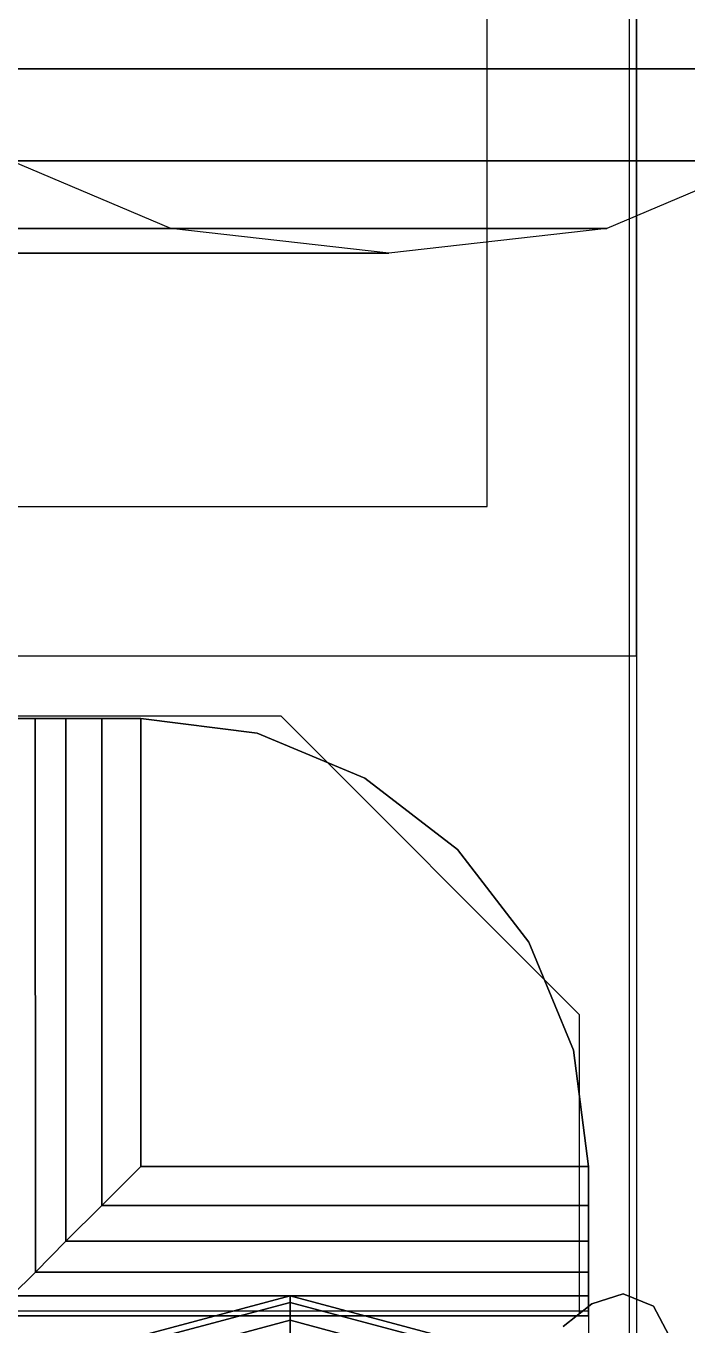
# Model space of a CAD drawing. Extents: x -170 to 1783, y -20 to 1205.
# Drawn here: x 216.454 to 218.669, y 1188.756 to 1193.109 of the extents above; entities that cross this region are included whole.
import ezdxf

# ---------------------------------------------------------------- set-up
doc = ezdxf.new("R2010")
doc.units = 0
doc.header["$LTSCALE"] = 96
doc.header["$MEASUREMENT"] = 0
for name, color, linetype in [('A-FURN-3-PANEL-GLIDE', 7, 'Continuous'), ('A-FURN-3-PANEL-TRIM', 7, 'Continuous'), ('A-FURN-3-POWER-BFM-CONDUIT', 7, 'Continuous'), ('A-FURN-P-PNLS', 7, 'Continuous'), ('A-WALL-EXIST_A', 7, 'Continuous'), ('A-WALL-EXT_A', 7, 'Continuous'), ('I-E-FILL_A', 7, 'Continuous'), ('I-E-WALL-DMSE_A', 7, 'Continuous'), ('MAIN_ELECTRICAL', 7, 'Continuous'), ('MAIN_PANEL', 7, 'Continuous'), ('MAIN_PANEL_COMP', 7, 'Continuous'), ('SM', 7, 'Continuous')]:
    doc.layers.add(name, color=color, linetype=linetype)

# ---------------------------------------------------------------- blocks, each defined once
blk = doc.blocks.new('EC-EFN-456')
at = {"layer": 'A-FURN-3-PANEL-GLIDE', "color": 20, "linetype": 'Continuous'}
for points in [[(47.8681, 1.4348, 0.3065), (47.9202, 1.4649, 0.2464), (48.0447, 1, 0.2464), (47.9846, 1, 0.3065)], [(47.9202, 1.4649, 0.0821), (47.8681, 1.4348, 0.022), (47.9846, 1, 0.022), (48.0447, 1, 0.0821)], [(47.9202, 1.4649, 0.2464), (47.9392, 1.4759, 0.1642), (48.0667, 1, 0.1642), (48.0447, 1, 0.2464)], [(47.9392, 1.4759, 0.1642), (47.9202, 1.4649, 0.0821), (48.0447, 1, 0.0821), (48.0667, 1, 0.1642)], [(47.797, 1.3937, 0.3285), (47.8681, 1.4348, 0.3065), (47.9846, 1, 0.3065), (47.9025, 1, 0.3285)], [(47.8681, 1.4348, 0.022), (47.797, 1.3937), (47.9025, 1), (47.9846, 1, 0.022)], [(47.9025, 1, 0.3285), (47.9846, 1, 0.3065), (47.8681, 0.5652, 0.3065), (47.797, 0.6063, 0.3285)], [(47.9846, 1, 0.022), (47.9025, 1), (47.797, 0.6063), (47.8681, 0.5652, 0.022)], [(47.9846, 1, 0.3065), (48.0447, 1, 0.2464), (47.9202, 0.5351, 0.2464), (47.8681, 0.5652, 0.3065)], [(48.0447, 1, 0.0821), (47.9846, 1, 0.022), (47.8681, 0.5652, 0.022), (47.9202, 0.5351, 0.0821)], [(48.0447, 1, 0.2464), (48.0667, 1, 0.1642), (47.9392, 0.5241, 0.1642), (47.9202, 0.5351, 0.2464)], [(48.0667, 1, 0.1642), (48.0447, 1, 0.0821), (47.9202, 0.5351, 0.0821), (47.9392, 0.5241, 0.1642)]]:
    blk.add_3dface(points, dxfattribs=at)
at = {"layer": 'A-FURN-3-PANEL-TRIM', "color": 60, "linetype": 'Continuous'}
for points, invisible_edges in [([(47.9639, 0.0847, 3.8013), (47.4, -0.1348, 3.8013), (48.0735, -0.1159, 3.8013), (48.0395, -0.0114, 3.8013)], 3), ([(47.9639, 0.0847, 4.013), (48.0395, -0.0114, 4.013), (48.0735, -0.1159, 4.013), (47.4, -0.1348, 4.013)], 12), ([(48.0735, -0.1159, 3.8013), (47.4, -0.1348, 3.8013), (47.935, -0.269, 3.8013), (48.0322, -0.2178, 3.8013)], 3), ([(48.0735, -0.1159, 4.013), (48.0322, -0.2178, 4.013), (47.935, -0.269, 4.013), (47.4, -0.1348, 4.013)], 12)]:
    blk.add_3dface(points, dxfattribs=dict(at, invisible_edges=invisible_edges))
for points in [[(47.9639, 0.0847, 3.8013), (48.0395, -0.0114, 3.8013), (48.0395, -0.0114, 4.013), (47.9639, 0.0847, 4.013)], [(48.0395, -0.0114, 3.8013), (48.0735, -0.1159, 3.8013), (48.0735, -0.1159, 4.013), (48.0395, -0.0114, 4.013)], [(48.0735, -0.1159, 3.8013), (48.0322, -0.2178, 3.8013), (48.0322, -0.2178, 4.013), (48.0735, -0.1159, 4.013)], [(48.0322, -0.2178, 3.8013), (47.935, -0.269, 3.8013), (47.935, -0.269, 4.013), (48.0322, -0.2178, 4.013)]]:
    blk.add_3dface(points, dxfattribs=at)
at = {"layer": 'A-FURN-P-PNLS', "color": 60, "linetype": 'Continuous'}
for p, q in [((48, 2), (48, 0)), ((48, 0), (0, 0))]:
    blk.add_line(p, q, dxfattribs=at)
at = {"layer": 'MAIN_PANEL', "color": 7, "linetype": 'Continuous'}
for p in [(48, 0), (48, 0, 55.663), (48, 0)]:
    blk.add_point(p, dxfattribs=at)
blk = doc.blocks.new('EC-FPFC-56')
at = {"layer": 'MAIN_PANEL_COMP', "color": 7, "linetype": 'Continuous'}
for p in [(2.0002, -2), (2.0297, -2.0077)]:
    blk.add_point(p, dxfattribs=at)
at = {"layer": 'SM', "color": 60, "linetype": 'Continuous'}
for p, q in [((1.0002, 0), (0.0002, 0)), ((2.0002, -1), (1.0002, 0)), ((2.0002, -2), (2.0002, -1))]:
    blk.add_line(p, q, dxfattribs=at)
for points in [[(0.0297, -0.0077, 55.5), (0.5297, -0.0077, 55.5), (0.5297, -0.0077, 3), (0.0297, -0.0077, 3)], [(0.0297, -0.0077, 3), (0.5297, -0.0077, 3), (0.5297, -0.0077), (0.0297, -0.0077)], [(0.1753, -0.0077, 55.8535), (0.0962, -0.0077, 55.75), (0.0962, -1.9413, 55.75), (0.1762, -1.8621, 55.8535)], [(0.2788, -0.0077, 55.9326), (0.1753, -0.0077, 55.8535), (0.1762, -1.8621, 55.8535), (0.2788, -1.7577, 55.9326)], [(0.3989, -0.0077, 55.9834), (0.2788, -0.0077, 55.9326), (0.2788, -1.7577, 55.9326), (0.3989, -1.6385, 55.9834)], [(0.5297, -0.0077, 56), (0.3989, -0.0077, 55.9834), (0.3989, -1.6385, 55.9834), (0.5297, -1.5077, 56)], [(0.9194, -0.0575, 55.5), (0.5297, -0.0077, 55.5), (0.5297, -0.0077, 56), (0.9194, -0.0575, 56)], [(0.9194, -0.0575), (0.5297, -0.0077), (0.5297, -0.0077, 3), (0.9194, -0.0575, 3)], [(0.9194, -0.0575, 3), (0.5297, -0.0077, 3), (0.5297, -0.0077, 55.5), (0.9194, -0.0575, 55.5)], [(1.2807, -0.2079), (0.9194, -0.0575), (0.9194, -0.0575, 3), (1.2807, -0.2079, 3)], [(1.2807, -0.2079, 55.5), (0.9194, -0.0575, 55.5), (0.9194, -0.0575, 56), (1.2807, -0.2079, 56)], [(1.2807, -0.2079, 3), (0.9194, -0.0575, 3), (0.9194, -0.0575, 55.5), (1.2807, -0.2079, 55.5)], [(1.5913, -0.4461), (1.2807, -0.2079), (1.2807, -0.2079, 3), (1.5913, -0.4461, 3)], [(1.5913, -0.4461, 55.5), (1.2807, -0.2079, 55.5), (1.2807, -0.2079, 56), (1.5913, -0.4461, 56)], [(1.5913, -0.4461, 3), (1.2807, -0.2079, 3), (1.2807, -0.2079, 55.5), (1.5913, -0.4461, 55.5)], [(1.8295, -0.7567), (1.5913, -0.4461), (1.5913, -0.4461, 3), (1.8295, -0.7567, 3)], [(1.8295, -0.7567, 3), (1.5913, -0.4461, 3), (1.5913, -0.4461, 55.5), (1.8295, -0.7567, 55.5)], [(1.8295, -0.7567, 55.5), (1.5913, -0.4461, 55.5), (1.5913, -0.4461, 56), (1.8295, -0.7567, 56)], [(1.9799, -1.118), (1.8295, -0.7567), (1.8295, -0.7567, 3), (1.9799, -1.118, 3)], [(1.9799, -1.118, 3), (1.8295, -0.7567, 3), (1.8295, -0.7567, 55.5), (1.9799, -1.118, 55.5)], [(1.9799, -1.118, 55.5), (1.8295, -0.7567, 55.5), (1.8295, -0.7567, 56), (1.9799, -1.118, 56)], [(2.0297, -1.5077), (1.9799, -1.118), (1.9799, -1.118, 3), (2.0297, -1.5077, 3)], [(2.0297, -1.5077, 3), (1.9799, -1.118, 3), (1.9799, -1.118, 55.5), (2.0297, -1.5077, 55.5)], [(2.0297, -1.5077, 55.5), (1.9799, -1.118, 55.5), (1.9799, -1.118, 56), (2.0297, -1.5077, 56)], [(2.0297, -1.6385, 55.9834), (2.0297, -1.5077, 56), (0.5297, -1.5077, 56), (0.3989, -1.6385, 55.9834)], [(2.0297, -2.0077, 3), (2.0297, -1.5077, 3), (2.0297, -1.5077, 55.5), (2.0297, -2.0077, 55.5)], [(2.0297, -2.0077), (2.0297, -1.5077), (2.0297, -1.5077, 3), (2.0297, -2.0077, 3)], [(2.0297, -1.7586, 55.9326), (2.0297, -1.6385, 55.9834), (0.3989, -1.6385, 55.9834), (0.2788, -1.7577, 55.9326)], [(0.2788, -1.7577, 55.9326), (0.1762, -1.8621, 55.8535), (2.0297, -1.8621, 55.8535), (2.0297, -1.7586, 55.9326)], [(0.1762, -1.8621, 55.8535), (0.0962, -1.9413, 55.75), (2.0297, -1.9413, 55.75), (2.0297, -1.8621, 55.8535)], [(0.0962, -1.9413, 55.75), (0.0454, -1.9911, 55.6299), (2.0297, -1.992, 55.6299), (2.0297, -1.9413, 55.75)], [(0.0454, -1.9911, 55.6299), (0.0297, -2.0077, 55.5), (2.0297, -2.0077, 55.5), (2.0297, -1.992, 55.6299)], [(2.0297, -2.0077, 55.5), (0.0297, -2.0077, 55.5), (0.0297, -2.0077, 3), (2.0297, -2.0077, 3)], [(2.0297, -2.0077, 3), (0.0297, -2.0077, 3), (0.0297, -2.0077), (2.0297, -2.0077)]]:
    blk.add_3dface(points, dxfattribs=at)
for points, invisible_edges in [([(0.0454, -0.0077, 55.6299), (0.5297, -0.0077, 55.5), (0.0297, -0.0077, 55.5)], 1), ([(0.5297, -0.0077, 55.5), (0.0454, -0.0077, 55.6299), (0.5297, -0.0077, 56)], 3), ([(0.0962, -0.0077, 55.75), (0.5297, -0.0077, 56), (0.0454, -0.0077, 55.6299)], 3), ([(0.5297, -0.0077, 56), (0.0962, -0.0077, 55.75), (0.3989, -0.0077, 55.9834)], 3), ([(0.1753, -0.0077, 55.8535), (0.3989, -0.0077, 55.9834), (0.0962, -0.0077, 55.75)], 3), ([(0.3989, -0.0077, 55.9834), (0.1753, -0.0077, 55.8535), (0.2788, -0.0077, 55.9326)], 1), ([(0.5297, -1.5077, 56), (1.9799, -1.118, 56), (0.5297, -0.0077, 56)], 3), ([(1.8295, -0.7567, 56), (0.5297, -0.0077, 56), (1.9799, -1.118, 56)], 3), ([(0.5297, -0.0077, 56), (1.8295, -0.7567, 56), (0.9194, -0.0575, 56)], 3), ([(1.5913, -0.4461, 56), (0.9194, -0.0575, 56), (1.8295, -0.7567, 56)], 3), ([(0.9194, -0.0575, 56), (1.5913, -0.4461, 56), (1.2807, -0.2079, 56)], 1), ([(1.9799, -1.118, 56), (0.5297, -1.5077, 56), (2.0297, -1.5077, 56)], 1), ([(2.0297, -2.0077, 55.5), (2.0297, -1.5077, 55.5), (2.0297, -1.992, 55.6299)], 2), ([(2.0297, -1.5077, 56), (2.0297, -1.992, 55.6299), (2.0297, -1.5077, 55.5)], 3), ([(2.0297, -1.992, 55.6299), (2.0297, -1.5077, 56), (2.0297, -1.9413, 55.75)], 3), ([(2.0297, -1.6385, 55.9834), (2.0297, -1.9413, 55.75), (2.0297, -1.5077, 56)], 3), ([(2.0297, -1.9413, 55.75), (2.0297, -1.6385, 55.9834), (2.0297, -1.8621, 55.8535)], 3), ([(2.0297, -1.7586, 55.9326), (2.0297, -1.8621, 55.8535), (2.0297, -1.6385, 55.9834)], 2)]:
    blk.add_3dface(points, dxfattribs=dict(at, invisible_edges=invisible_edges))
blk = doc.blocks.new('EC-BFM-1')
at = {"layer": 'A-FURN-3-POWER-BFM-CONDUIT', "color": 40, "linetype": 'Continuous'}
for points in [[(-0.745, -1.495, 2.2405), (-0.745, -1.5778, 2.5492), (-6.1434, -1.5778), (-5.4128, -1.495)], [(-0.745, -1.5778, 1.9317), (-0.745, -1.495, 2.2405), (-5.4128, -1.495), (-4.6822, -1.5778)], [(-0.745, -1.5778, 2.5492), (-0.745, -1.8038, 2.7752), (-6.6782, -1.8038), (-6.1434, -1.5778)], [(-0.745, -1.8038, 1.7057), (-0.745, -1.5778, 1.9317), (-4.6822, -1.5778), (-4.1474, -1.8038)], [(-0.745, -1.8038, 2.7752), (-0.745, -2.1125, 2.858), (-6.8739, -2.1125), (-6.6782, -1.8038)], [(-0.745, -2.1125, 2.858), (-0.745, -2.4213, 2.7752), (-6.6782, -2.4213), (-6.8739, -2.1125)]]:
    blk.add_3dface(points, dxfattribs=at)
at = {"layer": 'SM', "color": 60, "linetype": 'Continuous'}
blk.add_line((-6.219, 5.8286), (-6.219, -6.1714), dxfattribs=at)

msp = doc.modelspace()

# ---------------------------------------------------------------- linework, layer by layer
at = {"layer": 'A-WALL-EXIST_A', "color": 2, "linetype": 'Continuous'}
msp.add_line((218.5, 1196), (218.5, 1093.5), dxfattribs=at)
at = {"layer": 'A-WALL-EXT_A', "color": 2, "linetype": 'Continuous'}
for p, q in [((218.5, 1191), (218.5, 1196)), ((34, 1191), (218.5, 1191))]:
    msp.add_line(p, q, dxfattribs=at)
at = {"layer": 'I-E-FILL_A', "color": 2, "linetype": 'Continuous'}
msp.add_3dface([(34.49999, 1191.5), (217.99999, 1191.5), (217.99999, 1195.49999), (34.49999, 1195.49999)], dxfattribs=at)
at = {"layer": 'I-E-WALL-DMSE_A', "color": 40, "linetype": 'Continuous'}
msp.add_line((218.5, 1196), (218.5, 1089.5), dxfattribs=at)
msp.add_line((218.5, 1196), (218.5, 1089.5), dxfattribs=at)

# ---------------------------------------------------------------- block references
at = {"layer": 'MAIN_ELECTRICAL', "color": 47, "linetype": 'Continuous', "rotation": 180}
msp.add_blockref('EC-BFM-1', (212.25748, 1190.85293), dxfattribs=at)
at = {"layer": 'MAIN_PANEL', "color": 47, "linetype": 'Continuous', "rotation": 90}
msp.add_blockref('EC-EFN-456', (218.33896, 1140.78997), dxfattribs=at)
at = {"layer": 'MAIN_PANEL_COMP', "color": 47, "linetype": 'Continuous'}
msp.add_blockref('EC-FPFC-56', (216.30922, 1190.79762), dxfattribs=at)

doc.saveas('drawing.dxf')
